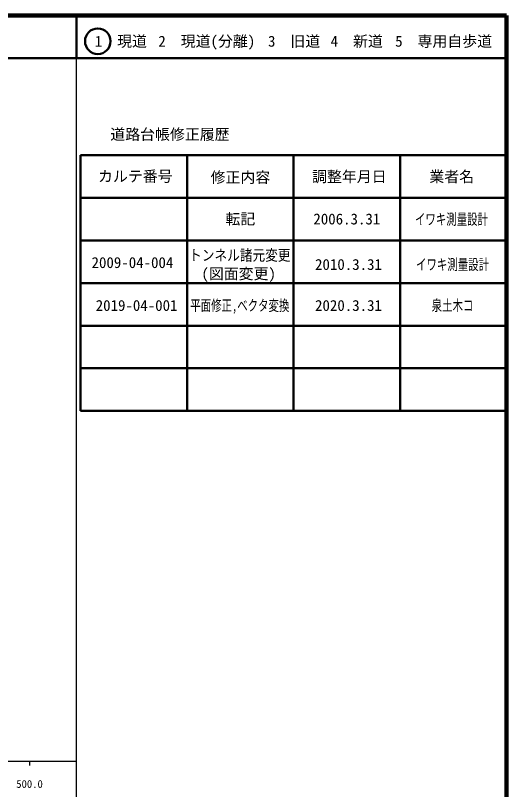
# Model space of a CAD drawing. Units: millimetres on the paper, enlarged 1000 times. Extents: x 40000 to 680000, y 20000 to 380000.
# Drawn here: x 564699 to 680000, y 198357 to 380000 of the extents above; entities that cross this region are included whole.
import ezdxf
from ezdxf.enums import TextEntityAlignment as Align

# ---------------------------------------------------------------- set-up
doc = ezdxf.new("R2010")
doc.units = ezdxf.units.MM
doc.header["$LTSCALE"] = 1000
for name, color, linetype, lineweight in [('M-TTL', 2, 'Continuous', 140), ('M-TTL-BAND', 7, 'Continuous', 25), ('M-TTL-FRAM', 2, 'Continuous', 50), ('M-TTL-LINE', 7, 'Continuous', 50)]:
    doc.layers.add(name, color=color, linetype=linetype, lineweight=lineweight)
doc.layers.add('M-TTL-TXT', color=7, linetype='Continuous')
doc.styles.add('ＭＳ ゴシック', font='')
doc.styles.get('ＭＳ ゴシック').set_extended_font_data('MS Gothic')

msp = doc.modelspace()

# ---------------------------------------------------------------- linework, layer by layer
at = {"layer": 'M-TTL'}
for p, q in [((680000, 380000), (40000, 380000)), ((680000, 20000), (680000, 380000))]:
    msp.add_line(p, q, dxfattribs=at)
at = {"layer": 'M-TTL-BAND'}
for p, q in [((579000, 20000), (579000, 370000)), ((40000, 205000), (579000, 205000)), ((568000, 205000), (568000, 204000))]:
    msp.add_line(p, q, dxfattribs=at)
at = {"layer": 'M-TTL-FRAM'}
for p, q in [((580000, 347197), (580000, 287197)), ((580000, 347197), (680000, 347197)), ((580000, 287197), (680000, 287197))]:
    msp.add_line(p, q, dxfattribs=at)
at = {"layer": 'M-TTL-LINE'}
for p, q in [((579000, 380000), (579000, 370000)), ((40000, 370000), (680000, 370000)), ((605000, 347197), (605000, 287197)), ((630000, 347197), (630000, 287197)), ((655000, 347197), (655000, 287197)), ((580000, 337197), (680000, 337197)), ((580000, 327197), (680000, 327197)), ((580000, 317197), (680000, 317197)), ((580000, 307197), (680000, 307197)), ((580000, 297197), (680000, 297197))]:
    msp.add_line(p, q, dxfattribs=at)
msp.add_circle((584031, 373958), 3000, dxfattribs=at)

# ---------------------------------------------------------------- texts
at = {"layer": 'M-TTL-BAND', "style": 'ＭＳ ゴシック'}
msp.add_text('500.0', height=1833, dxfattribs=at).set_placement((568000, 198195), align=Align.BOTTOM_CENTER)
at = {"layer": 'M-TTL-TXT', "style": 'ＭＳ ゴシック'}
for s, p in [('1\u3000現道', (589448, 373958)), ('2\u3000現道(分離)', (609619, 373958)), ('3\u3000旧道', (630121, 373958)), ('4\u3000新道', (644824, 373958)), ('5\u3000専用自歩道', (665228, 373958)), ('道路台帳修正履歴', (600968, 352113)), ('カルテ番号', (592839, 342277)), ('修正内容', (617509, 342023)), ('調整年月日', (643089, 342197)), ('業者名', (667134, 342197)), ('転記', (617500, 332245)), ('2006.3.31', (642500, 332245)), ('2009-04-004', (592164, 322018)), ('2010.3.31', (642893, 321572)), ('(図面変更)', (617107, 319400)), ('2019-04-001', (593142, 311952)), ('2020.3.31', (642893, 311952))]:
    msp.add_text(s, height=2566, dxfattribs=at).set_placement(p, align=Align.MIDDLE_CENTER)
for s, width, p in [('イワキ測量設計', 0.7, (667077, 332189)), ('トンネル諸元変更', 0.85, (617378, 323743)), ('イワキ測量設計', 0.7, (667323, 321572)), ('平面修正,ベクタ変換', 0.7, (617378, 311952)), ('泉土木コ', 0.7, (667323, 311952))]:
    msp.add_text(s, height=2566, dxfattribs=dict(at, width=width)).set_placement(p, align=Align.MIDDLE_CENTER)

doc.saveas('drawing.dxf')
